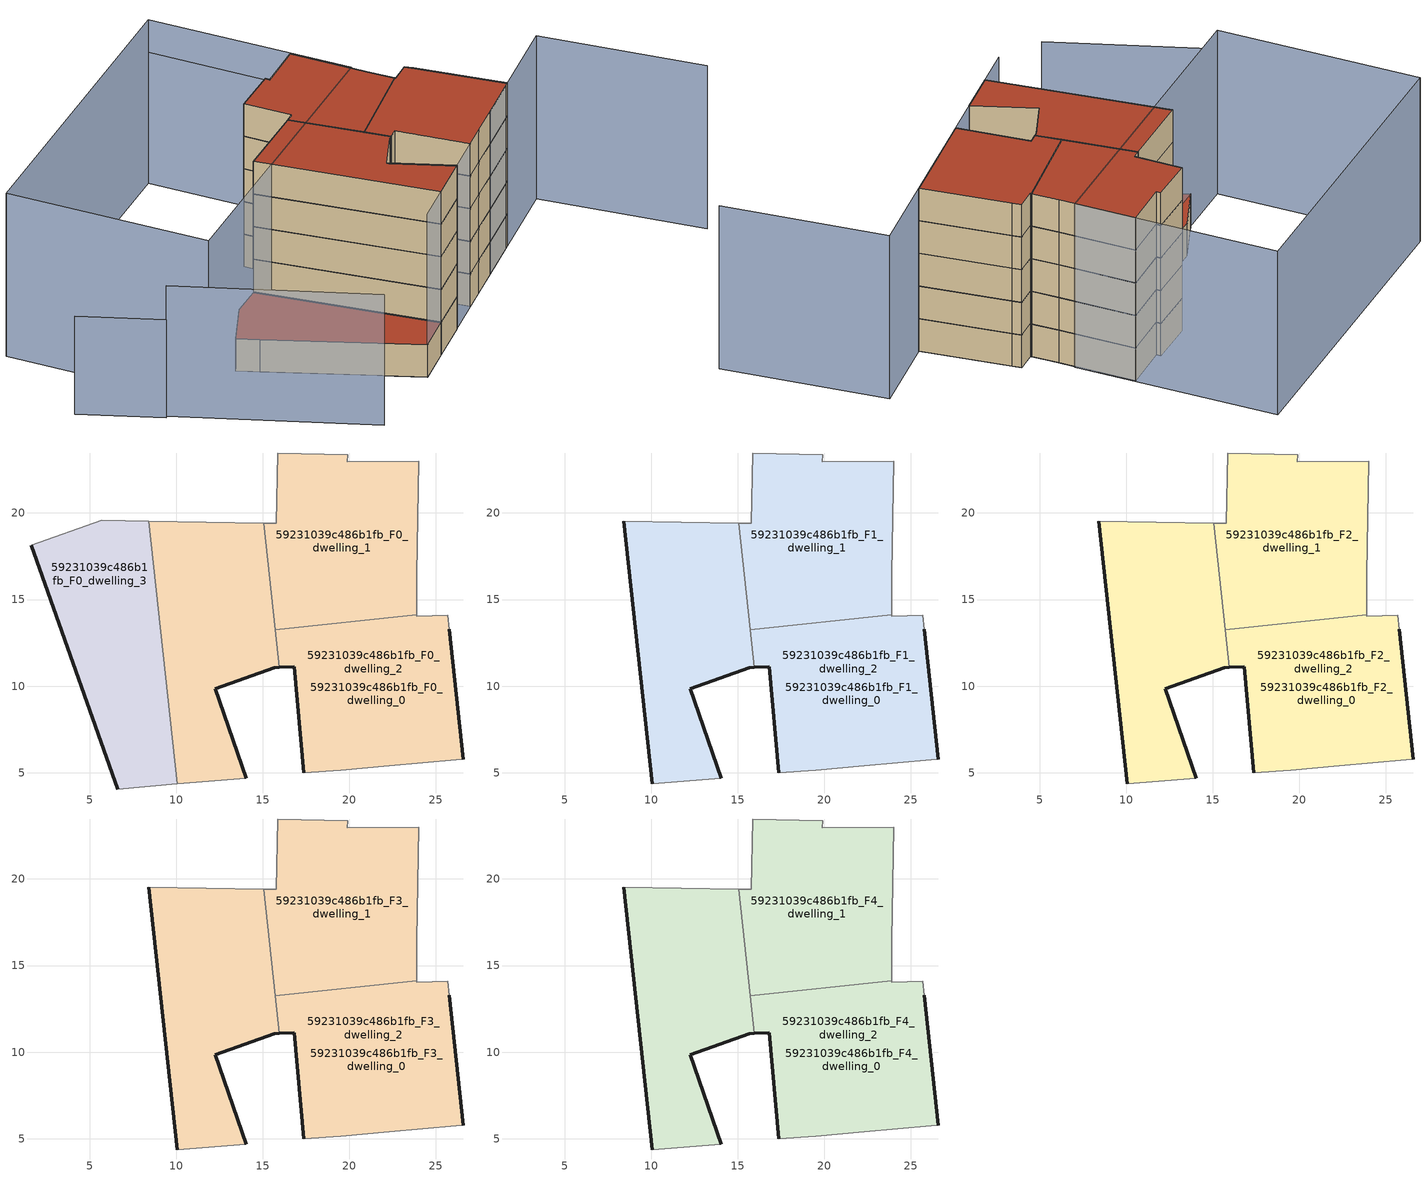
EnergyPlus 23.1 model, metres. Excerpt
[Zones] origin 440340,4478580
59231039c486b1fb_F0_dwelling_0
 floor ground (EU_floor_Construction): 14.05,4.69 12.26,9.86 15.66,11.06 15.97,11.08 15.07,19.41 8.42,19.52 10.06,4.36 z0; 26.59,5.77 25.77,13.29 25.67,14.08 23.9,14.05 23.9,14.13 15.73,13.25 15.97,11.08 16.83,11.13 17.36,4.99 19.49,5.16 22.3,5.42 26.18,5.74 z0
 wall outside (EU_wall_Construction): 25.78,13.29 26.59,5.77 / 17.36,4.99 16.83,11.13 15.97,11.08 z0:3
 wall adiabatic (EU_wall_Construction): 23.9,14.13 23.9,14.05 25.67,14.08 25.78,13.29 / 26.59,5.77 26.18,5.74 22.3,5.42 19.49,5.16 17.36,4.99 z0:3
 wall to 59231039c486b1fb_F0_dwelling_1 (EU_wall_Construction): 15.73,13.25 23.9,14.13 z0:3
 wall to 59231039c486b1fb_F0_dwelling_2 (EU_wall_Construction): 15.97,11.08 15.73,13.25 z0:3
59231039c486b1fb_F0_dwelling_1
 floor ground (EU_floor_Construction): 23.9,14.13 23.88,16.45 23.99,22.98 19.89,22.96 19.9,23.36 15.86,23.46 15.78,19.4 15.07,19.41 15.73,13.25 z0; 14.05,4.69 12.26,9.86 15.66,11.06 15.97,11.08 15.07,19.41 8.42,19.52 10.06,4.36 z0
 wall adiabatic (EU_wall_Construction): 15.07,19.41 15.78,19.4 15.86,23.46 19.9,23.36 19.89,22.96 23.99,22.98 23.88,16.45 23.9,14.13 z0:3
 wall to 59231039c486b1fb_F0_dwelling_2 (EU_wall_Construction): 15.73,13.25 15.07,19.41 z0:3
59231039c486b1fb_F0_dwelling_2
 floor ground (EU_floor_Construction): 14.05,4.69 12.26,9.86 15.66,11.06 15.97,11.08 15.07,19.41 8.42,19.52 10.06,4.36 z0; 26.59,5.77 25.77,13.29 25.67,14.08 23.9,14.05 23.9,14.13 15.73,13.25 15.97,11.08 16.83,11.13 17.36,4.99 19.49,5.16 22.3,5.42 26.18,5.74 z0; 23.9,14.13 23.88,16.45 23.99,22.98 19.89,22.96 19.9,23.36 15.86,23.46 15.78,19.4 15.07,19.41 15.73,13.25 z0
 wall outside (EU_wall_Construction): 15.97,11.08 15.66,11.06 12.26,9.86 14.05,4.69 z0:3
 wall adiabatic (EU_wall_Construction): 14.05,4.69 10.06,4.36 / 8.42,19.52 15.07,19.41 z0:3
 wall to 59231039c486b1fb_F0_dwelling_3 (EU_wall_Construction): 10.06,4.36 8.42,19.52 z0:3
59231039c486b1fb_F0_dwelling_3
 floor ground (EU_floor_Construction): 10.06,4.36 8.42,19.52 5.69,19.57 1.62,18.14 2.26,16.36 6.63,4.07 z0
 wall outside (EU_wall_Construction): 6.63,4.07 2.26,16.36 1.62,18.14 z0:3
 wall adiabatic (EU_wall_Construction): 1.62,18.14 5.69,19.57 8.42,19.52 / 10.06,4.36 6.63,4.07 z0:3
 roof outside (EU_roof_Construction): 8.42,19.52 10.06,4.36 6.63,4.07 2.26,16.36 1.62,18.14 5.69,19.57 z3
59231039c486b1fb_F1_dwelling_0
 floor adiabatic (EU_floor_Construction): 26.59,5.77 25.77,13.29 25.67,14.08 23.9,14.05 23.9,14.13 15.73,13.25 15.97,11.08 16.83,11.13 17.36,4.99 19.49,5.16 22.3,5.42 26.18,5.74 z3; 14.05,4.69 12.26,9.86 15.66,11.06 15.97,11.08 15.07,19.41 8.42,19.52 10.06,4.36 z3
 wall outside (EU_wall_Construction): 25.78,13.29 26.59,5.77 / 17.36,4.99 16.83,11.13 15.97,11.08 z3:6
 wall adiabatic (EU_wall_Construction): 23.9,14.13 23.9,14.05 25.67,14.08 25.78,13.29 / 26.59,5.77 26.18,5.74 22.3,5.42 19.49,5.16 17.36,4.99 z3:6
 wall to 59231039c486b1fb_F1_dwelling_1 (EU_wall_Construction): 15.73,13.25 23.9,14.13 z3:6
 wall to 59231039c486b1fb_F1_dwelling_2 (EU_wall_Construction): 15.97,11.08 15.73,13.25 z3:6
59231039c486b1fb_F1_dwelling_1
 floor to 59231039c486b1fb_F0_dwelling_1 (EU_floor_Construction): 23.9,14.13 23.88,16.45 23.99,22.98 19.89,22.96 19.9,23.36 15.86,23.46 15.78,19.4 15.07,19.41 15.73,13.25 z3; 14.05,4.69 12.26,9.86 15.66,11.06 15.97,11.08 15.07,19.41 8.42,19.52 10.06,4.36 z3
 wall adiabatic (EU_wall_Construction): 15.07,19.41 15.78,19.4 15.86,23.46 19.9,23.36 19.89,22.96 23.99,22.98 23.88,16.45 23.9,14.13 z3:6
 wall to 59231039c486b1fb_F1_dwelling_2 (EU_wall_Construction): 15.73,13.25 15.07,19.41 z3:6
59231039c486b1fb_F1_dwelling_2
 floor to 59231039c486b1fb_F0_dwelling_2 (EU_floor_Construction): 14.05,4.69 12.26,9.86 15.66,11.06 15.97,11.08 15.07,19.41 8.42,19.52 10.06,4.36 z3; 26.59,5.77 25.77,13.29 25.67,14.08 23.9,14.05 23.9,14.13 15.73,13.25 15.97,11.08 16.83,11.13 17.36,4.99 19.49,5.16 22.3,5.42 26.18,5.74 z3
 floor adiabatic (EU_floor_Construction): 23.9,14.13 23.88,16.45 23.99,22.98 19.89,22.96 19.9,23.36 15.86,23.46 15.78,19.4 15.07,19.41 15.73,13.25 z3
 wall outside (EU_wall_Construction): 10.06,4.36 8.42,19.52 / 15.97,11.08 15.66,11.06 12.26,9.86 14.05,4.69 z3:6
 wall adiabatic (EU_wall_Construction): 14.05,4.69 10.06,4.36 / 8.42,19.52 15.07,19.41 z3:6
59231039c486b1fb_F2_dwelling_0
 floor adiabatic (EU_floor_Construction): 26.59,5.77 25.77,13.29 25.67,14.08 23.9,14.05 23.9,14.13 15.73,13.25 15.97,11.08 16.83,11.13 17.36,4.99 19.49,5.16 22.3,5.42 26.18,5.74 z6; 14.05,4.69 12.26,9.86 15.66,11.06 15.97,11.08 15.07,19.41 8.42,19.52 10.06,4.36 z6
 wall outside (EU_wall_Construction): 25.78,13.29 26.59,5.77 / 17.36,4.99 16.83,11.13 15.97,11.08 z6:9
 wall adiabatic (EU_wall_Construction): 23.9,14.13 23.9,14.05 25.67,14.08 25.78,13.29 / 26.59,5.77 26.18,5.74 22.3,5.42 19.49,5.16 17.36,4.99 z6:9
 wall to 59231039c486b1fb_F2_dwelling_1 (EU_wall_Construction): 15.73,13.25 23.9,14.13 z6:9
 wall to 59231039c486b1fb_F2_dwelling_2 (EU_wall_Construction): 15.97,11.08 15.73,13.25 z6:9
59231039c486b1fb_F2_dwelling_1
 floor to 59231039c486b1fb_F1_dwelling_1 (EU_floor_Construction): 23.9,14.13 23.88,16.45 23.99,22.98 19.89,22.96 19.9,23.36 15.86,23.46 15.78,19.4 15.07,19.41 15.73,13.25 z6; 14.05,4.69 12.26,9.86 15.66,11.06 15.97,11.08 15.07,19.41 8.42,19.52 10.06,4.36 z6
 wall adiabatic (EU_wall_Construction): 15.07,19.41 15.78,19.4 15.86,23.46 19.9,23.36 19.89,22.96 23.99,22.98 23.88,16.45 23.9,14.13 z6:9
 wall to 59231039c486b1fb_F2_dwelling_2 (EU_wall_Construction): 15.73,13.25 15.07,19.41 z6:9
59231039c486b1fb_F2_dwelling_2
 floor to 59231039c486b1fb_F1_dwelling_2 (EU_floor_Construction): 14.05,4.69 12.26,9.86 15.66,11.06 15.97,11.08 15.07,19.41 8.42,19.52 10.06,4.36 z6; 26.59,5.77 25.77,13.29 25.67,14.08 23.9,14.05 23.9,14.13 15.73,13.25 15.97,11.08 16.83,11.13 17.36,4.99 19.49,5.16 22.3,5.42 26.18,5.74 z6
 floor adiabatic (EU_floor_Construction): 23.9,14.13 23.88,16.45 23.99,22.98 19.89,22.96 19.9,23.36 15.86,23.46 15.78,19.4 15.07,19.41 15.73,13.25 z6
 wall outside (EU_wall_Construction): 10.06,4.36 8.42,19.52 / 15.97,11.08 15.66,11.06 12.26,9.86 14.05,4.69 z6:9
 wall adiabatic (EU_wall_Construction): 14.05,4.69 10.06,4.36 / 8.42,19.52 15.07,19.41 z6:9
59231039c486b1fb_F3_dwelling_0
 floor adiabatic (EU_floor_Construction): 26.59,5.77 25.77,13.29 25.67,14.08 23.9,14.05 23.9,14.13 15.73,13.25 15.97,11.08 16.83,11.13 17.36,4.99 19.49,5.16 22.3,5.42 26.18,5.74 z9; 14.05,4.69 12.26,9.86 15.66,11.06 15.97,11.08 15.07,19.41 8.42,19.52 10.06,4.36 z9
 wall outside (EU_wall_Construction): 25.78,13.29 26.59,5.77 / 17.36,4.99 16.83,11.13 15.97,11.08 z9:12
 wall adiabatic (EU_wall_Construction): 23.9,14.13 23.9,14.05 25.67,14.08 25.78,13.29 / 26.59,5.77 26.18,5.74 22.3,5.42 19.49,5.16 17.36,4.99 z9:12
 wall to 59231039c486b1fb_F3_dwelling_1 (EU_wall_Construction): 15.73,13.25 23.9,14.13 z9:12
 wall to 59231039c486b1fb_F3_dwelling_2 (EU_wall_Construction): 15.97,11.08 15.73,13.25 z9:12
59231039c486b1fb_F3_dwelling_1
 floor to 59231039c486b1fb_F2_dwelling_1 (EU_floor_Construction): 23.9,14.13 23.88,16.45 23.99,22.98 19.89,22.96 19.9,23.36 15.86,23.46 15.78,19.4 15.07,19.41 15.73,13.25 z9; 14.05,4.69 12.26,9.86 15.66,11.06 15.97,11.08 15.07,19.41 8.42,19.52 10.06,4.36 z9
 wall adiabatic (EU_wall_Construction): 15.07,19.41 15.78,19.4 15.86,23.46 19.9,23.36 19.89,22.96 23.99,22.98 23.88,16.45 23.9,14.13 z9:12
 wall to 59231039c486b1fb_F3_dwelling_2 (EU_wall_Construction): 15.73,13.25 15.07,19.41 z9:12
59231039c486b1fb_F3_dwelling_2
 floor to 59231039c486b1fb_F2_dwelling_2 (EU_floor_Construction): 14.05,4.69 12.26,9.86 15.66,11.06 15.97,11.08 15.07,19.41 8.42,19.52 10.06,4.36 z9; 26.59,5.77 25.77,13.29 25.67,14.08 23.9,14.05 23.9,14.13 15.73,13.25 15.97,11.08 16.83,11.13 17.36,4.99 19.49,5.16 22.3,5.42 26.18,5.74 z9
 floor adiabatic (EU_floor_Construction): 23.9,14.13 23.88,16.45 23.99,22.98 19.89,22.96 19.9,23.36 15.86,23.46 15.78,19.4 15.07,19.41 15.73,13.25 z9
 wall outside (EU_wall_Construction): 10.06,4.36 8.42,19.52 / 15.97,11.08 15.66,11.06 12.26,9.86 14.05,4.69 z9:12
 wall adiabatic (EU_wall_Construction): 14.05,4.69 10.06,4.36 / 8.42,19.52 15.07,19.41 z9:12
59231039c486b1fb_F4_dwelling_0
 floor adiabatic (EU_floor_Construction): 26.59,5.77 25.77,13.29 25.67,14.08 23.9,14.05 23.9,14.13 15.73,13.25 15.97,11.08 16.83,11.13 17.36,4.99 19.49,5.16 22.3,5.42 26.18,5.74 z12; 14.05,4.69 12.26,9.86 15.66,11.06 15.97,11.08 15.07,19.41 8.42,19.52 10.06,4.36 z12
 wall outside (EU_wall_Construction): 25.78,13.29 26.59,5.77 / 17.36,4.99 16.83,11.13 15.97,11.08 z12:15
 wall adiabatic (EU_wall_Construction): 23.9,14.13 23.9,14.05 25.67,14.08 25.78,13.29 / 26.59,5.77 26.18,5.74 22.3,5.42 19.49,5.16 17.36,4.99 z12:15
 wall to 59231039c486b1fb_F4_dwelling_1 (EU_wall_Construction): 15.73,13.25 23.9,14.13 z12:15
 wall to 59231039c486b1fb_F4_dwelling_2 (EU_wall_Construction): 15.97,11.08 15.73,13.25 z12:15
 roof outside (EU_roof_Construction): 15.07,19.41 15.97,11.08 15.66,11.06 12.26,9.86 14.05,4.69 10.06,4.36 8.42,19.52 z15; 25.67,14.08 25.77,13.29 26.59,5.77 26.18,5.74 22.3,5.42 19.49,5.16 17.36,4.99 16.83,11.13 15.97,11.08 15.73,13.25 23.9,14.13 23.9,14.05 z15
59231039c486b1fb_F4_dwelling_1
 floor to 59231039c486b1fb_F3_dwelling_1 (EU_floor_Construction): 23.9,14.13 23.88,16.45 23.99,22.98 19.89,22.96 19.9,23.36 15.86,23.46 15.78,19.4 15.07,19.41 15.73,13.25 z12; 14.05,4.69 12.26,9.86 15.66,11.06 15.97,11.08 15.07,19.41 8.42,19.52 10.06,4.36 z12
 wall adiabatic (EU_wall_Construction): 15.07,19.41 15.78,19.4 15.86,23.46 19.9,23.36 19.89,22.96 23.99,22.98 23.88,16.45 23.9,14.13 z12:15
 wall to 59231039c486b1fb_F4_dwelling_2 (EU_wall_Construction): 15.73,13.25 15.07,19.41 z12:15
 roof outside (EU_roof_Construction): 15.07,19.41 15.97,11.08 15.66,11.06 12.26,9.86 14.05,4.69 10.06,4.36 8.42,19.52 z15; 23.99,22.98 23.88,16.45 23.9,14.13 15.73,13.25 15.07,19.41 15.78,19.4 15.86,23.46 19.9,23.36 19.89,22.96 z15
59231039c486b1fb_F4_dwelling_2
 floor to 59231039c486b1fb_F3_dwelling_2 (EU_floor_Construction): 14.05,4.69 12.26,9.86 15.66,11.06 15.97,11.08 15.07,19.41 8.42,19.52 10.06,4.36 z12; 26.59,5.77 25.77,13.29 25.67,14.08 23.9,14.05 23.9,14.13 15.73,13.25 15.97,11.08 16.83,11.13 17.36,4.99 19.49,5.16 22.3,5.42 26.18,5.74 z12
 floor adiabatic (EU_floor_Construction): 23.9,14.13 23.88,16.45 23.99,22.98 19.89,22.96 19.9,23.36 15.86,23.46 15.78,19.4 15.07,19.41 15.73,13.25 z12
 wall outside (EU_wall_Construction): 10.06,4.36 8.42,19.52 / 15.97,11.08 15.66,11.06 12.26,9.86 14.05,4.69 z12:15
 wall adiabatic (EU_wall_Construction): 14.05,4.69 10.06,4.36 / 8.42,19.52 15.07,19.41 z12:15
 roof outside (EU_roof_Construction): 15.07,19.41 15.97,11.08 15.66,11.06 12.26,9.86 14.05,4.69 10.06,4.36 8.42,19.52 z15; 25.67,14.08 25.77,13.29 26.59,5.77 26.18,5.74 22.3,5.42 19.49,5.16 17.36,4.99 16.83,11.13 15.97,11.08 15.73,13.25 23.9,14.13 23.9,14.05 z15; 23.99,22.98 23.88,16.45 23.9,14.13 15.73,13.25 15.07,19.41 15.78,19.4 15.86,23.46 19.9,23.36 19.89,22.96 z15
shading: 6.63,4.11 33.8,6.38 / 33.8,6.38 34.96,-7.53 / -3.3,35.4 24.2,35.01 / 24.2,35.01 23.96,17.82 / 23.96,17.82 -3.54,18.21 / -3.54,18.21 -3.3,35.4 z0:15; 23.83,13.32 24.19,35.01 / -6.44,20.55 -1.07,4.45 z0:12; -8.94,27.21 -6.63,20.49 z0:9
[Building]
EU S2 Campaign: North Axis=0; Terrain=City; Solar Distribution=FullExterior
[Site:Location]
Madrid: Latitude=40.5; Longitude=-3.5; Time Zone=1; Elevation=609
[SizingPeriod:WeatherFileDays]
AnnualSizingPeriod: Begin Month=1; Begin Day of Month=1; End Month=12; End Day of Month=31; Day of Week for Start Day=Monday; Use Weather File Daylight Saving Period=No; Use Weather File Rain and Snow Indicators=No
[MATERIAL]
EU_InternalMass_Material: Roughness=MediumRough; Thickness=0.1; Conductivity=1; Density=1800; Specific Heat=900; Thermal Absorptance=0.9; Solar Absorptance=0.7; Visible Absorptance=0.7
[MATERIAL:NOMASS] Roughness=MediumRough; Thermal Absorptance=0.9; Solar Absorptance=0.7; Visible Absorptance=0.7
Name | Thermal Resistance
EU_wall_NoMass | 0.609216
EU_roof_NoMass | 0.513268
EU_floor_NoMass | 0.568163
[CONSTRUCTION]
EU_wall_Construction: EU_wall_NoMass
EU_roof_Construction: EU_roof_NoMass
EU_floor_Construction: EU_floor_NoMass
EU_InternalMass_Construction: EU_InternalMass_Material
[ZONE] Type=1; Multiplier=1; Ceiling Height=autocalculate; Floor Area=autocalculate; Part of Total Floor Area=Yes
Name | Volume
59231039c486b1fb_F0_dwelling_0; 59231039c486b1fb_F1_dwelling_0; 59231039c486b1fb_F2_dwelling_0; 59231039c486b1fb_F3_dwelling_0; 59231039c486b1fb_F4_dwelling_0; 59231039c486b1fb_F0_dwelling_1; 59231039c486b1fb_F1_dwelling_1; 59231039c486b1fb_F2_dwelling_1; 59231039c486b1fb_F3_dwelling_1; 59231039c486b1fb_F4_dwelling_1 | 477.238
59231039c486b1fb_F0_dwelling_2; 59231039c486b1fb_F1_dwelling_2; 59231039c486b1fb_F2_dwelling_2; 59231039c486b1fb_F3_dwelling_2; 59231039c486b1fb_F4_dwelling_2 | 715.86
59231039c486b1fb_F0_dwelling_3 | 238.623
[INTERNALMASS] Construction=EU_InternalMass_Construction
Name | Zone or ZoneList | Surface Area
59231039c486b1fb_F0_dwelling_0_EU_InternalMass | 59231039c486b1fb_F0_dwelling_0 | 79.542
59231039c486b1fb_F0_dwelling_1_EU_InternalMass | 59231039c486b1fb_F0_dwelling_1 | 79.5431
59231039c486b1fb_F0_dwelling_2_EU_InternalMass | 59231039c486b1fb_F0_dwelling_2 | 79.5386
59231039c486b1fb_F0_dwelling_3_EU_InternalMass | 59231039c486b1fb_F0_dwelling_3 | 79.5408
59231039c486b1fb_F1_dwelling_0_EU_InternalMass | 59231039c486b1fb_F1_dwelling_0 | 99.8332
59231039c486b1fb_F1_dwelling_1_EU_InternalMass | 59231039c486b1fb_F1_dwelling_1 | 106.055
59231039c486b1fb_F1_dwelling_2_EU_InternalMass | 59231039c486b1fb_F1_dwelling_2 | 112.277
59231039c486b1fb_F2_dwelling_0_EU_InternalMass | 59231039c486b1fb_F2_dwelling_0 | 99.8332
59231039c486b1fb_F2_dwelling_1_EU_InternalMass | 59231039c486b1fb_F2_dwelling_1 | 106.055
59231039c486b1fb_F2_dwelling_2_EU_InternalMass | 59231039c486b1fb_F2_dwelling_2 | 112.277
59231039c486b1fb_F3_dwelling_0_EU_InternalMass | 59231039c486b1fb_F3_dwelling_0 | 99.8332
59231039c486b1fb_F3_dwelling_1_EU_InternalMass | 59231039c486b1fb_F3_dwelling_1 | 106.055
59231039c486b1fb_F3_dwelling_2_EU_InternalMass | 59231039c486b1fb_F3_dwelling_2 | 112.277
59231039c486b1fb_F4_dwelling_0_EU_InternalMass | 59231039c486b1fb_F4_dwelling_0 | 99.8332
59231039c486b1fb_F4_dwelling_1_EU_InternalMass | 59231039c486b1fb_F4_dwelling_1 | 106.055
59231039c486b1fb_F4_dwelling_2_EU_InternalMass | 59231039c486b1fb_F4_dwelling_2 | 112.277
[OTHEREQUIPMENT] Fuel Type=Electricity; Design Level Calculation Method=Watts/Area; Power per Zone Floor Area=1; Fraction Latent=0; Fraction Radiant=0; Fraction Lost=0; Carbon Dioxide Generation Rate=0; EndUse Subcategory=EU_Step8_InternalGains
Name | Zone or ZoneList or Space or SpaceList | Schedule
EU_Step8_InternalGain_59231039c486b1fb_F0_dwelling_0_f000 | 59231039c486b1fb_F0_dwelling_0 | EU_Step8_GainSchedule_59231039c486b1fb_F0_dwelling_0_f000
EU_Step8_InternalGain_59231039c486b1fb_F0_dwelling_1_f000 | 59231039c486b1fb_F0_dwelling_1 | EU_Step8_GainSchedule_59231039c486b1fb_F0_dwelling_1_f000
EU_Step8_InternalGain_59231039c486b1fb_F0_dwelling_2_f000 | 59231039c486b1fb_F0_dwelling_2 | EU_Step8_GainSchedule_59231039c486b1fb_F0_dwelling_2_f000
EU_Step8_InternalGain_59231039c486b1fb_F0_dwelling_3_f000 | 59231039c486b1fb_F0_dwelling_3 | EU_Step8_GainSchedule_59231039c486b1fb_F0_dwelling_3_f000
EU_Step8_InternalGain_59231039c486b1fb_F1_dwelling_0_f000 | 59231039c486b1fb_F1_dwelling_0 | EU_Step8_GainSchedule_59231039c486b1fb_F1_dwelling_0_f000
EU_Step8_InternalGain_59231039c486b1fb_F1_dwelling_1_f000 | 59231039c486b1fb_F1_dwelling_1 | EU_Step8_GainSchedule_59231039c486b1fb_F1_dwelling_1_f000
EU_Step8_InternalGain_59231039c486b1fb_F1_dwelling_2_f000 | 59231039c486b1fb_F1_dwelling_2 | EU_Step8_GainSchedule_59231039c486b1fb_F1_dwelling_2_f000
EU_Step8_InternalGain_59231039c486b1fb_F2_dwelling_0_f000 | 59231039c486b1fb_F2_dwelling_0 | EU_Step8_GainSchedule_59231039c486b1fb_F2_dwelling_0_f000
EU_Step8_InternalGain_59231039c486b1fb_F2_dwelling_1_f000 | 59231039c486b1fb_F2_dwelling_1 | EU_Step8_GainSchedule_59231039c486b1fb_F2_dwelling_1_f000
EU_Step8_InternalGain_59231039c486b1fb_F2_dwelling_2_f000 | 59231039c486b1fb_F2_dwelling_2 | EU_Step8_GainSchedule_59231039c486b1fb_F2_dwelling_2_f000
EU_Step8_InternalGain_59231039c486b1fb_F3_dwelling_0_f000 | 59231039c486b1fb_F3_dwelling_0 | EU_Step8_GainSchedule_59231039c486b1fb_F3_dwelling_0_f000
EU_Step8_InternalGain_59231039c486b1fb_F3_dwelling_1_f000 | 59231039c486b1fb_F3_dwelling_1 | EU_Step8_GainSchedule_59231039c486b1fb_F3_dwelling_1_f000
EU_Step8_InternalGain_59231039c486b1fb_F3_dwelling_2_f000 | 59231039c486b1fb_F3_dwelling_2 | EU_Step8_GainSchedule_59231039c486b1fb_F3_dwelling_2_f000
EU_Step8_InternalGain_59231039c486b1fb_F4_dwelling_0_f000 | 59231039c486b1fb_F4_dwelling_0 | EU_Step8_GainSchedule_59231039c486b1fb_F4_dwelling_0_f000
EU_Step8_InternalGain_59231039c486b1fb_F4_dwelling_1_f000 | 59231039c486b1fb_F4_dwelling_1 | EU_Step8_GainSchedule_59231039c486b1fb_F4_dwelling_1_f000
EU_Step8_InternalGain_59231039c486b1fb_F4_dwelling_2_f000 | 59231039c486b1fb_F4_dwelling_2 | EU_Step8_GainSchedule_59231039c486b1fb_F4_dwelling_2_f000
[ZONEVENTILATION:DESIGNFLOWRATE] Schedule=EU_AlwaysOn; Design Flow Rate Calculation Method=AirChanges/Hour; Air Changes per Hour=0.752966; Ventilation Type=Natural; Fan Pressure Rise=0; Fan Total Efficiency=1; Constant Term Coefficient=1; Temperature Term Coefficient=0; Velocity Term Coefficient=0; Velocity Squared Term Coefficient=0; Minimum Indoor Temperature=-100; Maximum Indoor Temperature=100; Delta Temperature=-100; Minimum Outdoor Temperature=-100; Maximum Outdoor Temperature=100; Maximum Wind Speed=40
Name | Zone or ZoneList or Space or SpaceList
EU_ConstantAir_59231039c486b1fb_F0_dwelling_0 | 59231039c486b1fb_F0_dwelling_0
EU_ConstantAir_59231039c486b1fb_F0_dwelling_1 | 59231039c486b1fb_F0_dwelling_1
EU_ConstantAir_59231039c486b1fb_F0_dwelling_2 | 59231039c486b1fb_F0_dwelling_2
EU_ConstantAir_59231039c486b1fb_F0_dwelling_3 | 59231039c486b1fb_F0_dwelling_3
EU_ConstantAir_59231039c486b1fb_F1_dwelling_0 | 59231039c486b1fb_F1_dwelling_0
EU_ConstantAir_59231039c486b1fb_F1_dwelling_1 | 59231039c486b1fb_F1_dwelling_1
EU_ConstantAir_59231039c486b1fb_F1_dwelling_2 | 59231039c486b1fb_F1_dwelling_2
EU_ConstantAir_59231039c486b1fb_F2_dwelling_0 | 59231039c486b1fb_F2_dwelling_0
EU_ConstantAir_59231039c486b1fb_F2_dwelling_1 | 59231039c486b1fb_F2_dwelling_1
EU_ConstantAir_59231039c486b1fb_F2_dwelling_2 | 59231039c486b1fb_F2_dwelling_2
EU_ConstantAir_59231039c486b1fb_F3_dwelling_0 | 59231039c486b1fb_F3_dwelling_0
EU_ConstantAir_59231039c486b1fb_F3_dwelling_1 | 59231039c486b1fb_F3_dwelling_1
EU_ConstantAir_59231039c486b1fb_F3_dwelling_2 | 59231039c486b1fb_F3_dwelling_2
EU_ConstantAir_59231039c486b1fb_F4_dwelling_0 | 59231039c486b1fb_F4_dwelling_0
EU_ConstantAir_59231039c486b1fb_F4_dwelling_1 | 59231039c486b1fb_F4_dwelling_1
EU_ConstantAir_59231039c486b1fb_F4_dwelling_2 | 59231039c486b1fb_F4_dwelling_2
[HVACTEMPLATE:THERMOSTAT] Constant Heating Setpoint=20; Constant Cooling Setpoint=50
EU_HeatOnly_59231039c486b1fb_F0_dwelling_0; EU_HeatOnly_59231039c486b1fb_F0_dwelling_1; EU_HeatOnly_59231039c486b1fb_F0_dwelling_2; EU_HeatOnly_59231039c486b1fb_F0_dwelling_3; EU_HeatOnly_59231039c486b1fb_F1_dwelling_0; EU_HeatOnly_59231039c486b1fb_F1_dwelling_1; EU_HeatOnly_59231039c486b1fb_F1_dwelling_2; EU_HeatOnly_59231039c486b1fb_F2_dwelling_0; EU_HeatOnly_59231039c486b1fb_F2_dwelling_1; EU_HeatOnly_59231039c486b1fb_F2_dwelling_2; EU_HeatOnly_59231039c486b1fb_F3_dwelling_0; EU_HeatOnly_59231039c486b1fb_F3_dwelling_1; EU_HeatOnly_59231039c486b1fb_F3_dwelling_2; EU_HeatOnly_59231039c486b1fb_F4_dwelling_0; EU_HeatOnly_59231039c486b1fb_F4_dwelling_1; EU_HeatOnly_59231039c486b1fb_F4_dwelling_2
[HVACTEMPLATE:ZONE:IDEALLOADSAIRSYSTEM] System Availability Schedule=EU_AlwaysOn; Maximum Heating Supply Air Temperature=50; Minimum Cooling Supply Air Temperature=13; Maximum Heating Supply Air Humidity Ratio=0.0156; Minimum Cooling Supply Air Humidity Ratio=0.0077; Heating Limit=NoLimit; Cooling Limit=NoLimit; Heating Availability Schedule=EU_AlwaysOn; Cooling Availability Schedule=EU_CoolingOff; Dehumidification Control Type=ConstantSensibleHeatRatio; Cooling Sensible Heat Ratio=0.7; Dehumidification Setpoint=60; Humidification Control Type=None; Humidification Setpoint=30; Outdoor Air Method=None; Outdoor Air Flow Rate per Person=0.00944; Outdoor Air Flow Rate per Zone Floor Area=0; Outdoor Air Flow Rate per Zone=0; Demand Controlled Ventilation Type=None; Outdoor Air Economizer Type=NoEconomizer; Heat Recovery Type=None; Sensible Heat Recovery Effectiveness=0.7; Latent Heat Recovery Effectiveness=0.65
Name | Template Thermostat
59231039c486b1fb_F0_dwelling_0 | EU_HeatOnly_59231039c486b1fb_F0_dwelling_0
59231039c486b1fb_F0_dwelling_1 | EU_HeatOnly_59231039c486b1fb_F0_dwelling_1
59231039c486b1fb_F0_dwelling_2 | EU_HeatOnly_59231039c486b1fb_F0_dwelling_2
59231039c486b1fb_F0_dwelling_3 | EU_HeatOnly_59231039c486b1fb_F0_dwelling_3
59231039c486b1fb_F1_dwelling_0 | EU_HeatOnly_59231039c486b1fb_F1_dwelling_0
59231039c486b1fb_F1_dwelling_1 | EU_HeatOnly_59231039c486b1fb_F1_dwelling_1
59231039c486b1fb_F1_dwelling_2 | EU_HeatOnly_59231039c486b1fb_F1_dwelling_2
59231039c486b1fb_F2_dwelling_0 | EU_HeatOnly_59231039c486b1fb_F2_dwelling_0
59231039c486b1fb_F2_dwelling_1 | EU_HeatOnly_59231039c486b1fb_F2_dwelling_1
59231039c486b1fb_F2_dwelling_2 | EU_HeatOnly_59231039c486b1fb_F2_dwelling_2
59231039c486b1fb_F3_dwelling_0 | EU_HeatOnly_59231039c486b1fb_F3_dwelling_0
59231039c486b1fb_F3_dwelling_1 | EU_HeatOnly_59231039c486b1fb_F3_dwelling_1
59231039c486b1fb_F3_dwelling_2 | EU_HeatOnly_59231039c486b1fb_F3_dwelling_2
59231039c486b1fb_F4_dwelling_0 | EU_HeatOnly_59231039c486b1fb_F4_dwelling_0
59231039c486b1fb_F4_dwelling_1 | EU_HeatOnly_59231039c486b1fb_F4_dwelling_1
59231039c486b1fb_F4_dwelling_2 | EU_HeatOnly_59231039c486b1fb_F4_dwelling_2
[SIZING:ZONE] Zone Cooling Design Supply Air Temperature Input Method=SupplyAirTemperature; Zone Cooling Design Supply Air Temperature=13; Zone Heating Design Supply Air Temperature Input Method=SupplyAirTemperature; Zone Heating Design Supply Air Temperature=50; Zone Cooling Design Supply Air Humidity Ratio=0.008; Zone Heating Design Supply Air Humidity Ratio=0.008; Cooling Design Air Flow Method=DesignDay; Cooling Design Air Flow Rate=0; Cooling Minimum Air Flow per Zone Floor Area=0.000762; Cooling Minimum Air Flow=0; Cooling Minimum Air Flow Fraction=0.2; Heating Design Air Flow Method=DesignDay; Heating Design Air Flow Rate=0; Heating Maximum Air Flow per Zone Floor Area=0.002032; Heating Maximum Air Flow=0.141576; Heating Maximum Air Flow Fraction=0.3; Account for Dedicated Outdoor Air System=No; Dedicated Outdoor Air System Control Strategy=NeutralSupplyAir; Dedicated Outdoor Air Low Setpoint Temperature for Design=autosize; Dedicated Outdoor Air High Setpoint Temperature for Design=autosize; Zone Load Sizing Method=Sensible Load Only No Latent Load; Zone Latent Cooling Design Supply Air Humidity Ratio Input Method=HumidityRatioDifference; Zone Cooling Design Supply Air Humidity Ratio Difference=0.005; Zone Latent Heating Design Supply Air Humidity Ratio Input Method=HumidityRatioDifference; Zone Humidification Design Supply Air Humidity Ratio Difference=0.005
59231039c486b1fb_F0_dwelling_0; 59231039c486b1fb_F0_dwelling_1; 59231039c486b1fb_F0_dwelling_2; 59231039c486b1fb_F0_dwelling_3; 59231039c486b1fb_F1_dwelling_0; 59231039c486b1fb_F1_dwelling_1; 59231039c486b1fb_F1_dwelling_2; 59231039c486b1fb_F2_dwelling_0; 59231039c486b1fb_F2_dwelling_1; 59231039c486b1fb_F2_dwelling_2; 59231039c486b1fb_F3_dwelling_0; 59231039c486b1fb_F3_dwelling_1; 59231039c486b1fb_F3_dwelling_2; 59231039c486b1fb_F4_dwelling_0; 59231039c486b1fb_F4_dwelling_1; 59231039c486b1fb_F4_dwelling_2
[SCHEDULE:CONSTANT]
Name | Hourly Value
EU_AlwaysOn | 1
EU_CoolingOff | 0
[SCHEDULE:FILE] Column Number=1; Rows to Skip at Top=0; Number of Hours of Data=8760; Column Separator=Comma; Interpolate to Timestep=No; Minutes per Item=60; Adjust Schedule for Daylight Savings=Yes
Name | File
EU_Step8_GainSchedule_59231039c486b1fb_F0_dwelling_0_f000 | ../../schedules/59231039c486b1fb/59231039c486b1fb_F0_dwelling_0_f000_gain.csv
EU_Step8_GainSchedule_59231039c486b1fb_F0_dwelling_1_f000 | ../../schedules/59231039c486b1fb/59231039c486b1fb_F0_dwelling_1_f000_gain.csv
EU_Step8_GainSchedule_59231039c486b1fb_F0_dwelling_2_f000 | ../../schedules/59231039c486b1fb/59231039c486b1fb_F0_dwelling_2_f000_gain.csv
EU_Step8_GainSchedule_59231039c486b1fb_F0_dwelling_3_f000 | ../../schedules/59231039c486b1fb/59231039c486b1fb_F0_dwelling_3_f000_gain.csv
EU_Step8_GainSchedule_59231039c486b1fb_F1_dwelling_0_f000 | ../../schedules/59231039c486b1fb/59231039c486b1fb_F1_dwelling_0_f000_gain.csv
EU_Step8_GainSchedule_59231039c486b1fb_F1_dwelling_1_f000 | ../../schedules/59231039c486b1fb/59231039c486b1fb_F1_dwelling_1_f000_gain.csv
EU_Step8_GainSchedule_59231039c486b1fb_F1_dwelling_2_f000 | ../../schedules/59231039c486b1fb/59231039c486b1fb_F1_dwelling_2_f000_gain.csv
EU_Step8_GainSchedule_59231039c486b1fb_F2_dwelling_0_f000 | ../../schedules/59231039c486b1fb/59231039c486b1fb_F2_dwelling_0_f000_gain.csv
EU_Step8_GainSchedule_59231039c486b1fb_F2_dwelling_1_f000 | ../../schedules/59231039c486b1fb/59231039c486b1fb_F2_dwelling_1_f000_gain.csv
EU_Step8_GainSchedule_59231039c486b1fb_F2_dwelling_2_f000 | ../../schedules/59231039c486b1fb/59231039c486b1fb_F2_dwelling_2_f000_gain.csv
EU_Step8_GainSchedule_59231039c486b1fb_F3_dwelling_0_f000 | ../../schedules/59231039c486b1fb/59231039c486b1fb_F3_dwelling_0_f000_gain.csv
EU_Step8_GainSchedule_59231039c486b1fb_F3_dwelling_1_f000 | ../../schedules/59231039c486b1fb/59231039c486b1fb_F3_dwelling_1_f000_gain.csv
EU_Step8_GainSchedule_59231039c486b1fb_F3_dwelling_2_f000 | ../../schedules/59231039c486b1fb/59231039c486b1fb_F3_dwelling_2_f000_gain.csv
EU_Step8_GainSchedule_59231039c486b1fb_F4_dwelling_0_f000 | ../../schedules/59231039c486b1fb/59231039c486b1fb_F4_dwelling_0_f000_gain.csv
EU_Step8_GainSchedule_59231039c486b1fb_F4_dwelling_1_f000 | ../../schedules/59231039c486b1fb/59231039c486b1fb_F4_dwelling_1_f000_gain.csv
EU_Step8_GainSchedule_59231039c486b1fb_F4_dwelling_2_f000 | ../../schedules/59231039c486b1fb/59231039c486b1fb_F4_dwelling_2_f000_gain.csv
